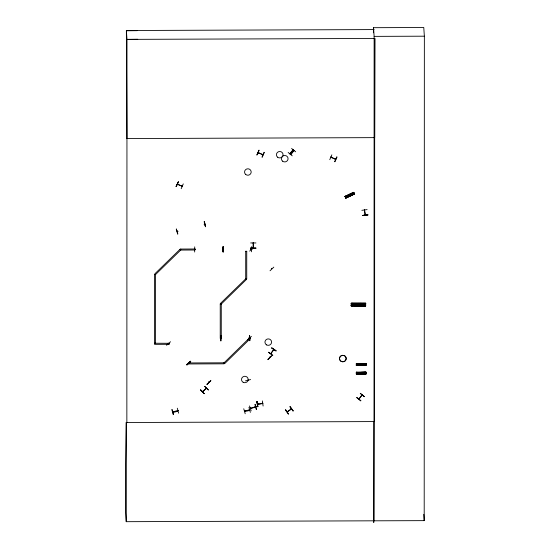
<?xml version="1.0" encoding="UTF-8"?>
<svg xmlns="http://www.w3.org/2000/svg" width="550" height="550" viewBox="0 0 550 550"><rect width="100%" height="100%" fill="white"/><g stroke="black" fill="none" stroke-linecap="round" stroke-linejoin="round"><path stroke-width="0.82" d="M374.103 29.583L126.376 30.518L126.947 138.566M373.539 32.78L373.539 27.693L423.768 27.5L424.359 36.19L424.201 520.637L126.239 521.689L126.266 422.441L126.851 422.441L126.981 39.387L126.376 30.518M168.733 343.179L168.74 344.293L154.543 344.348L154.557 274.395M155.595 274.388L155.567 343.228M154.564 274.505L155.602 274.498L180.709 250.064L180.702 248.951M224.049 362.711L224.056 363.818L188.561 363.956L188.561 362.952L224.056 362.814L249.157 338.278M179.967 249.246L180.709 250.064L194.906 250.009L194.899 248.903M221.272 303.889L221.265 338.415L220.234 338.422L220.234 303.889M246.428 279.455L221.327 303.999L220.598 303.291L245.706 278.857L245.706 251.212M245.699 278.747L246.737 278.85L246.744 251.206M356.345 373.959L356.345 372.13L356.345 372.714L365.963 372.096L356.345 372.233L356.345 372.584L365.963 372.659M356.345 365.283L356.345 363.557L365.97 363.433L365.97 364.004L356.352 364.066L365.97 363.983M356.428 372.804L356.345 373.326M357.321 373.952L357.321 372.233M357.321 365.276L357.321 363.557M361.508 373.938L361.508 372.219M361.508 365.262L361.508 363.543M362.484 373.938L362.484 372.212M362.484 365.255L362.484 363.536M363.351 373.931L363.351 372.206M363.351 365.255L363.351 363.529M364.327 373.924L364.327 372.206M364.327 365.248L364.327 363.529M364.98 373.924L364.98 372.199M364.98 365.248L364.98 363.522M356.338 373.519L356.338 374.124L365.956 374.048L365.963 372.123L365.963 372.68L356.345 372.804M356.338 365.09L356.338 365.447L365.956 365.372L365.956 363.522M373.973 520.829L374.131 36.376L373.539 27.693M374 421.575L373.759 522.5L373.649 520.933M374.914 38.452L374.674 137.631L126.363 138.566M351.223 306.027L365.64 306.144L351.223 305.807L351.264 303.071L365.688 303.188L365.64 306.157M351.223 305.855L351.23 305.147L365.647 305.264L365.64 305.924L351.223 305.807M365.668 303.277L365.674 304.081L351.257 303.985L351.264 303.229L365.688 303.174M351.264 303.449L365.681 303.545M365.647 305.449L351.23 305.353M365.681 303.717L351.257 303.731M194.659 252.017L194.707 246.854M194.796 249.239L195.229 249.597L194.693 249.597M194.762 249.397L195.264 249.624L195.167 249.239M221.052 335.658L221.024 340.89M220.749 340.883L220.784 335.72M221.155 338.195L221.141 338.037M223.561 249.136L223.623 249.494L222.716 249.26M223.286 246.812L223.479 251.982L223.211 246.751L223.066 251.982L222.833 246.812L223.018 251.969M249.542 337.989L249.549 338.113M249.604 335.603L249.824 340.787L249.638 335.61M250.58 248.029L250.587 248.387L255.908 248.401L255.901 248.043L250.587 248.167M250.621 242.942L255.942 242.956M251.116 249.15L251.591 249.384M251.811 249.569L251.109 249.411M251.604 246.641L251.584 251.804M253.096 247.514L253.144 247.926M253.364 242.818L253.371 243.519L253.124 242.928M253.179 242.818L253.089 247.871M253.426 247.369L253.357 248.036L253.378 242.949M356.338 365.441L356.338 364.849L365.956 364.815L365.956 365.393M356.338 364.87L356.338 365.283L365.956 365.138L356.338 365.221M356.352 364.059L356.352 363.467L356.345 363.908M356.345 363.578L365.97 363.447L365.963 363.873L356.352 363.791M356.338 374.117L356.338 373.526L365.956 373.615M356.338 373.766L365.956 373.952L356.338 373.959M365.956 365.241L365.956 364.808L356.338 364.842M365.956 374.082L365.956 373.491L356.338 373.622M365.956 373.918L365.956 373.601M365.963 372.694L365.963 372.343M352.694 305.814L352.722 303.236M358.971 305.862L358.999 303.284M360.436 305.869L360.463 303.243M361.735 305.876L361.763 303.298M363.199 305.889L363.227 303.304M364.176 305.896L364.203 303.311M126.851 422.503L126.266 422.51L125.654 463.32L125.641 512.909L126.239 521.689M351.257 303.971L365.674 304.019M365.647 305.642L351.23 305.559M365.963 372.536L356.345 372.57M188.347 362.849L189.159 363.282M208.684 382.546L208.388 382.181L208.883 382.223M251.501 249.349L252.01 249.514M271.48 268.324L271.769 268.565M273.433 349.731L273.57 350.082L273.914 349.614M250.442 408.265L255.537 406.924L255.331 406.216M359.191 398.461L358.964 399.114L359.336 398.578M362.368 395.147L361.838 395.45L362.216 395.01M172.817 411.964L173.387 411.812M177.994 410.651L177.437 410.933L177.959 410.609M244.998 410.912L245.101 411.104M250.883 407.962L250.896 408.086M177.801 231.165L177.76 231.509L177.684 231.131M204.758 224.022L204.724 224.4L204.188 224.201M168.568 343.592L168.919 344.121L169.077 343.757M291.569 152.123L291.926 152.522L291.913 151.807L292.284 152.157M257.469 404.085L258.053 404.002M258.046 403.913L257.51 404.284L262.742 403.377M262.756 403.583L262.199 403.659L262.632 403.37M268.517 352.248L272.683 355.458M272.814 355.286L268.503 352.275M202.971 391.353L202.586 391.834M206.511 388.376L205.947 388.623L206.387 388.238M178.386 181.94L176.021 186.581L178.351 181.857M181.837 185.893L181.692 186.086M182.208 186.099L182.126 186.436L182.181 186.031M181.184 188.712L183.274 183.886M256.802 154.942L259.146 150.233M258.252 152.46L262.962 154.777L258.067 152.762L258.624 152.776M262.604 154.254L262.886 154.77M262.013 157.094L264.041 152.247M262.212 157.176L264.316 152.433M329.773 159.665L331.863 154.839M331.203 157.451L330.88 157.19M331.313 157.211L331.306 157.362M335.246 158.895L335.211 159.259L335.741 159.094M335.658 159.005L335.692 159.177M334.661 161.679L336.758 156.86M337.026 157.032L334.929 161.782M360.91 400.716L356.84 397.416M273.597 350.034L273.756 349.381M273.873 349.718L270.847 353.595M172.913 411.909L177.829 410.458M245.046 411.228L244.929 410.871M249.116 409.949L249.143 409.757M177.334 231.351L177.801 231.254M204.353 224.338L204.772 224.146M292.243 155.829L288.166 152.474M358.854 398.956L362.209 394.879M270.765 353.664L273.646 349.442M222.709 249.129L222.709 249.391M223.183 249.521L223.08 249.129M248.958 338.113L249.473 338.092M204.208 393.697L200.695 389.764M287.079 411.551L287.203 411.936L291.562 409.069M258.026 404.188L257.929 403.837M262.666 403.597L262.735 403.253M285.594 409.64L288.53 413.999M255.475 406.808L255.351 406.361M360.759 400.902L356.668 397.609M271.851 347.827L276.162 350.845L271.693 348.047M206.381 388.114L202.455 391.655L202.847 391.222M293.349 149.916L289.994 153.986L293.384 149.985M293.844 150.301L290.448 154.344L293.879 150.37M295.666 151.8L291.576 148.459M359.054 399.046L362.092 394.928M364.341 396.701L360.257 393.332L364.354 396.605M222.661 249.308L223.609 249.294M249.061 337.934L248.985 338.332L249.996 338.463M200.489 390.019L204.249 393.676L200.482 390.033M155.602 274.498L154.866 273.79L179.974 249.356M224.056 362.814L224.785 363.522L249.886 338.986M249.673 251.103L253.461 247.466M166.54 345.276L170.528 341.756M169.132 343.97L168.582 343.722L168.946 343.963M271.432 268.317L271.549 268.757M270.022 270.765L273.811 267.128M186.615 364.671L190.609 361.233L186.629 364.678M190.74 361.35L186.897 364.953L190.685 361.233M186.917 364.897L190.712 361.316M247.589 339.969L251.412 336.373M249.762 338.477L249.954 338.291M210.76 380.627L206.972 384.347L210.781 380.655M206.972 384.347L210.815 380.744M269.424 357.101L269.596 357.596M267.788 359.432L271.569 355.774L267.974 359.672M204.676 386.389L208.443 390.033L204.731 386.334M202.647 391.669L206.47 388.438M291.493 409.145L291.445 408.767M285.361 409.867L288.337 414.129M177.375 184.236L182.215 186.23M258.562 152.969L258.596 152.604M290.056 406.787L293.232 410.946L290.084 406.773M291.321 408.781L287.231 411.764M292.992 411.029L290.029 406.746M177.774 184.614L177.829 184.243M249.583 410.046L249.624 409.688M255.537 407.138L250.614 408.457L250.525 408.059M177.753 231.481L177.313 231.199M345.283 196.914L345.022 196.398L345.881 198.124L354.544 194.04L353.705 192.314L345.015 196.384L345.276 196.914L353.932 192.796L353.76 192.459M345.063 196.46L353.712 192.342L345.111 196.577M353.863 192.644L345.166 196.68L353.925 192.789M345.572 197.436L345.414 196.928M354.427 193.799L345.84 198.007L354.482 193.889L354.283 193.524L345.634 197.629L345.895 198.158L345.689 197.725M345.682 197.711L354.276 193.497M345.73 197.828L354.393 193.744M171.868 409.626L173.243 414.618M172.102 409.558L173.525 414.542M249.501 405.928L251.157 410.843M243.753 408.781L245.204 413.751M176.303 229.061L177.664 234.046M177.856 233.998L176.296 229.068M168.713 343.592L169.07 343.908M177.292 408.203L178.667 413.188M256.3 409.482L254.952 404.429M250.346 412.397L248.964 407.337M204.401 221.657L205.466 226.731L204.407 221.664M204.249 224.276L204.648 224.118M245.451 380.875L250.601 379.548M257.971 406.161L252.828 407.564M257.812 406.656L257.125 401.541M256.843 401.644L257.558 406.752M257.056 401.617L257.757 406.732L257.111 401.541M249.494 338.367L249.432 337.934M255.2 404.422L256.575 409.406M361.845 210.334L367.118 209.584M367.909 214.968L362.594 215.442L367.861 214.624M362.594 215.442L367.909 214.981M262.405 400.909L263.106 406.024M262.714 403.562L257.606 404.271M188.512 362.697L188.966 363.467M208.553 382.092L208.876 382.367M255.138 407.234L255.097 406.849M126.397 30.772L137.17 30.663M137.754 39.277L126.981 39.387L374.708 38.452L374.578 421.575L126.266 422.51M374.131 36.376L424.359 36.19M180.709 249.061L194.906 249.006M245.712 251.322L246.751 251.316M220.241 303.999L221.279 303.999M168.74 343.289L154.536 343.234M356.345 363.66L365.97 363.653M356.345 364.127L356.345 364.65M356.338 365.111L365.956 365.035M356.345 372.336L365.956 372.199M356.338 373.787L365.956 373.711M250.587 248.139L255.901 248.057M251.061 249.205L251.481 249.178M221.1 338.222L221.629 338.133M249.494 338.291L249.006 337.982M351.23 305.216L365.647 305.264M223.121 249.528L223.19 249.129M257.022 154.976L258.878 150.191M178.317 181.906L176.248 186.615M188.698 363.199L188.554 362.842M335.699 159.204L330.969 157.073M335.624 159.369L330.777 157.245M177.368 184.106L182.071 186.271M208.381 382.229L208.801 382.587L208.869 382.236M249.631 409.819L244.482 411.043M271.686 347.971L275.983 351.01M262.254 403.26L262.288 403.521M245.706 278.857L246.434 279.565M249.164 338.387L249.893 339.089M269.356 357.232L269.686 357.356M249.941 338.442L249.693 338.037M354.537 194.019L354.276 193.511M352.832 192.761L353.609 194.308M352.241 193.043L353.024 194.583M351.368 193.456L352.144 195.002M350.591 193.834L351.368 195.374M349.711 194.246L350.488 195.793M345.943 196.041L346.72 197.587M173.333 411.826L172.927 412.17L172.858 411.819M248.133 380.243L248.263 380.627M248.071 380.737L247.933 380.105M204.119 221.664L205.466 226.731M364.581 210.004L365.351 214.816M423.768 514.319L424.201 520.637M365.09 214.851L364.382 209.846M330.846 157.08L330.866 157.465M291.012 408.98L291.067 409.358M258.129 152.474L258.149 152.852M262.618 403.212L262.666 403.624M251.529 249.081L251.536 249.459L250.999 249.116M251.474 249.026L251.481 249.439M251.103 249.026L251.109 249.439M255.578 406.78L255.592 407.138L255.502 406.615M249.501 409.668C250.566 410.864 244.131 411.689 244.571 410.967M221.512 338.044L221.519 338.456L221.031 338.092M204.641 223.994L204.724 224.4L204.284 224.084M206.161 388.582L205.982 388.389M195.278 249.329L194.686 249.294M177.946 410.479C178.221 411.297 172.659 413.029 172.899 411.757M177.471 410.554L177.437 410.933M173.381 411.723L173.257 411.661M361.611 364.272C362.106 365.736 362.78 363.227 361.611 364.272M361.611 372.948C362.099 374.413 362.78 371.903 361.611 372.948M350.164 194.659C350.543 196.151 351.402 193.696 350.164 194.659M293.157 149.806L289.768 153.801L293.171 149.813M294.051 150.507L290.675 154.516L294.051 150.507M243.169 382.298A3.327 3.224 -3.9 0 0 248.16 379.486A3.327 3.224 -3.9 0 0 243.169 376.709A3.327 3.224 -3.9 0 0 243.169 382.298M245.754 174.501A3.321 3.217 -3.9 0 0 251.144 172.528A3.321 3.217 -3.9 0 0 246.702 169.001A3.321 3.217 -3.9 0 0 245.754 174.501M277.619 157.204A3.321 3.217 -3.9 0 0 283.009 155.231A3.321 3.217 -3.9 0 0 278.575 151.697A3.321 3.217 -3.9 0 0 277.619 157.204M282.638 161.198A3.321 3.217 -3.9 0 0 288.028 159.225A3.321 3.217 -3.9 0 0 283.594 155.691A3.321 3.217 -3.9 0 0 282.638 161.198M266.613 344.919A3.327 3.224 -3.9 0 0 271.604 342.107A3.327 3.224 -3.9 0 0 266.613 339.329A3.327 3.224 -3.9 0 0 266.613 344.919M341.186 361.364A3.327 3.224 -3.9 0 0 346.177 358.552A3.327 3.224 -3.9 0 0 341.186 355.747A3.327 3.224 -3.9 0 0 341.179 361.329A3.327 3.224 -3.9 0 0 346.17 358.518A3.327 3.224 -3.9 0 0 341.186 355.774A3.327 3.224 -3.9 0 0 341.186 361.364"/></g></svg>
